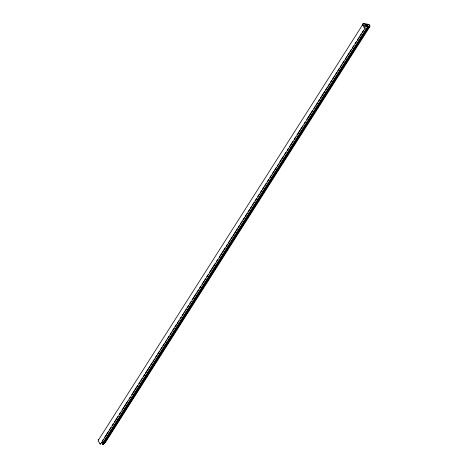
<?xml version="1.0" encoding="UTF-8"?>
<svg xmlns="http://www.w3.org/2000/svg" width="468" height="468" viewBox="0 0 468 468"><rect width="100%" height="100%" fill="white"/><g stroke="black" fill="none" stroke-linecap="round" stroke-linejoin="round"><path stroke-width="0.7" d="M98.374 440.751L98.04 440.996L99.31 442.418L99.649 443.74L100.667 444.097L100.696 443.5L100.164 443.395M365.175 28.226L364.162 27.869L363.823 26.553L362.554 25.126L362.887 24.88L363.665 25.699L364.578 25.74L365.058 25.108L364.748 24.272L363.876 23.862L362.858 24.365L362.606 23.979A1.638 1.351 32.5 0 1 364.537 23.593L368.1 24.307A1.638 1.351 32.4 0 1 369.96 25.453L369.679 25.734L368.725 24.839L367.83 24.892L367.444 25.582L367.854 26.395L368.755 26.717L369.597 26.226L369.901 26.6L368.521 27.495L103.551 444.524L102.521 444.465L102.55 443.875L367.058 28.004L367.585 28.109L367.643 26.916L364.736 26.337L364.677 27.524L365.204 27.63L365.175 28.226L100.667 444.097M103.077 443.98L103.135 442.786L367.643 26.916M367.087 24.64L367.017 26.068L365.432 25.752L365.502 24.324L367.087 24.64L366.304 25.875M102.521 444.465L367.029 28.601L367.058 28.004M103.551 444.524L104.007 443.36L105.394 442.471L369.901 26.6M98.584 439.411A1.638 1.351 32.5 0 0 98.099 439.85L98.344 440.236L362.858 24.365M102.264 441.031L103.44 439.183M104.621 437.328L108.547 431.163M109.331 429.928L110.898 427.459M112.074 425.605L113.256 423.756M114.432 421.902L117.965 416.35M119.141 414.502L120.709 412.033M121.885 410.179L127.776 400.924M128.952 399.075L130.127 397.227M131.701 394.758L137.586 385.503M138.762 383.649L139.938 381.8M140.728 380.566L142.295 378.097M143.079 376.863L144.647 374.394M145.437 373.16L149.748 366.374M150.538 365.139L152.106 362.671M152.89 361.436L154.458 358.968M155.247 357.733L156.815 355.265M157.599 354.03L159.565 350.947M160.349 349.713L161.916 347.244M162.7 346.01L164.274 343.541M165.058 342.307L166.626 339.844M167.409 338.61L168.983 336.141M170.159 334.287L171.727 331.818M172.511 330.584L174.084 328.121M174.868 326.886L176.436 324.418M177.22 323.183L178.794 320.715M179.969 318.866L181.145 317.011M182.327 315.163L183.895 312.694M184.679 311.46L186.246 308.991M187.036 307.757L188.604 305.288M189.78 303.44L190.956 301.585M192.137 299.736L196.057 293.565M196.847 292.33L198.414 289.862M199.59 288.013L200.772 286.159M201.948 284.31L205.481 278.758M206.657 276.904L208.225 274.435M209.401 272.587L215.292 263.332M216.468 261.483L217.643 259.629M219.217 257.16L225.102 247.905M226.278 246.057L227.454 244.202M228.238 242.968L229.811 240.499M230.595 239.271L232.163 236.802M232.947 235.568L237.264 228.776M238.054 227.547L239.622 225.079M240.406 223.844L241.974 221.376M242.763 220.141L244.331 217.673M245.115 216.438L247.081 213.355M247.864 212.121L249.432 209.652M250.216 208.418L251.79 205.949M252.574 204.715L254.142 202.246M254.925 201.012L256.499 198.543M257.675 196.695L259.243 194.226M260.027 192.991L261.6 190.523M262.384 189.288L263.952 186.82M264.736 185.585L266.31 183.123M267.485 181.268L268.661 179.419M269.837 177.565L271.411 175.096M272.195 173.862L273.762 171.399M274.546 170.165L276.12 167.696M277.296 165.842L278.472 163.993M279.653 162.139L283.573 155.973M284.363 154.738L285.93 152.27M287.106 150.415L288.282 148.567M289.464 146.718L292.991 141.16M294.173 139.312L295.741 136.843M296.917 134.995L302.808 125.74M303.984 123.885L305.159 122.037M306.727 119.568L312.618 110.313M313.794 108.459L314.97 106.61M315.754 105.376L317.327 102.907M318.111 101.673L319.679 99.204M320.463 97.97L324.78 91.184M325.57 89.95L327.138 87.481M327.922 86.247L329.49 83.778M330.279 82.543L331.847 80.081M332.631 78.846L334.591 75.757M335.38 74.523L336.948 72.054M337.732 70.82L339.306 68.357M340.09 67.123L341.658 64.654M342.441 63.42L344.015 60.951M345.191 59.103L346.759 56.634M347.543 55.399L349.116 52.931M349.9 51.696L351.468 49.228M352.252 47.993L353.826 45.525M355.001 43.676L356.177 41.822M357.353 39.973L358.927 37.504M359.711 36.27L361.278 33.801M362.062 32.567L363.636 30.098M105.189 441.511L111.858 431.022M112.642 429.788L114.21 427.319M114.999 426.085L121.668 415.596M122.452 414.361L124.026 411.893M124.81 410.658L128.735 404.492M129.519 403.258L131.479 400.169M132.263 398.935L133.836 396.472M134.62 395.238L138.546 389.066M139.329 387.832L140.897 385.363M142.079 383.514L148.356 373.639M149.14 372.405L150.708 369.936M151.889 368.088L158.166 358.213M158.95 356.979L189.563 308.851M190.347 307.616L191.915 305.154M192.699 303.919L199.374 293.43M200.158 292.196L201.726 289.727M202.515 288.493L209.184 278.004M209.968 276.769L211.542 274.301M212.326 273.066L216.251 266.895M217.035 265.66L218.995 262.577M219.779 261.343L221.352 258.874M222.136 257.64L226.062 251.468M226.845 250.234L228.413 247.771M229.589 245.916L235.872 236.047M236.656 234.813L238.224 232.344M239.405 230.49L277.079 171.259M277.863 170.024L279.431 167.556M280.215 166.321L286.89 155.832M287.674 154.598L289.242 152.129M290.031 150.895L291.599 148.426M292.383 147.198L296.7 140.406M297.484 139.172L299.058 136.709M299.842 135.474L303.767 129.303M304.551 128.068L306.511 124.985M307.295 123.751L308.868 121.282M309.652 120.048L313.578 113.876M314.361 112.642L315.929 110.173M317.105 108.324L323.388 98.45M324.172 97.215L325.74 94.747M326.921 92.898L364.595 33.667M365.379 32.432L366.947 29.964M367.731 28.729L368.521 27.495M368.889 26.968L369.679 25.734M368.059 28.653L367.029 28.601M101.386 442.435L103.135 442.786M105.089 442.096L105.394 442.471"/></g></svg>
